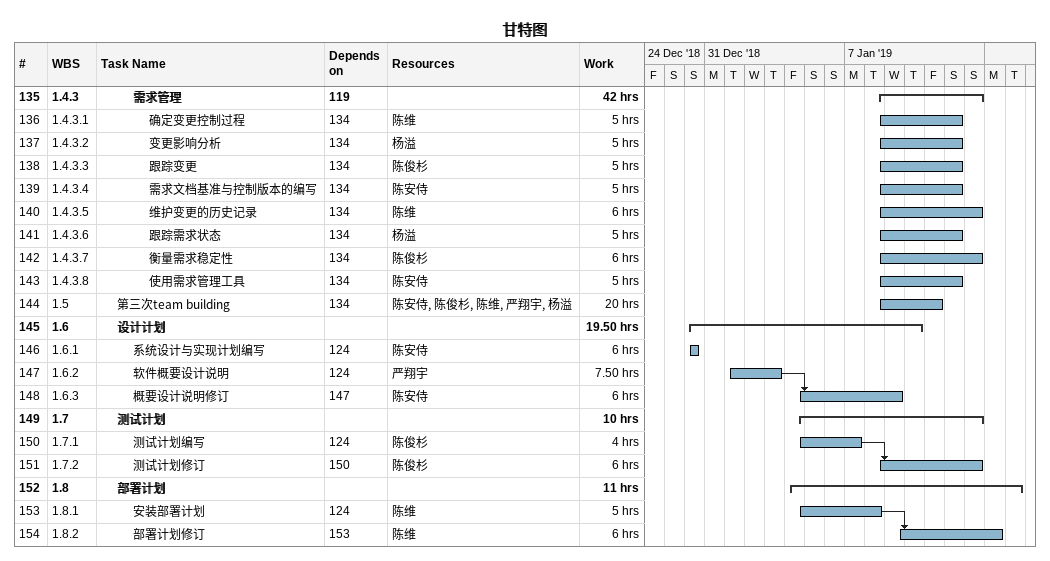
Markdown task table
甘特图

| ID | WBS | Task | Start | Finish | Predecessors | Resources | Work (h) |
|---|---|---|---|---|---|---|---|
| 135 | 1.4.3 | **需求管理** | 2019-01-08 | 2019-01-13 | 119 |  | 42 |
| 136 | 1.4.3.1 | 确定变更控制过程 | 2019-01-08 | 2019-01-12 | 134 | 陈维 | 5 |
| 137 | 1.4.3.2 | 变更影响分析 | 2019-01-08 | 2019-01-12 | 134 | 杨溢 | 5 |
| 138 | 1.4.3.3 | 跟踪变更 | 2019-01-08 | 2019-01-12 | 134 | 陈俊杉 | 5 |
| 139 | 1.4.3.4 | 需求文档基准与控制版本的编写 | 2019-01-08 | 2019-01-12 | 134 | 陈安侍 | 5 |
| 140 | 1.4.3.5 | 维护变更的历史记录 | 2019-01-08 | 2019-01-13 | 134 | 陈维 | 6 |
| 141 | 1.4.3.6 | 跟踪需求状态 | 2019-01-08 | 2019-01-12 | 134 | 杨溢 | 5 |
| 142 | 1.4.3.7 | 衡量需求稳定性 | 2019-01-08 | 2019-01-13 | 134 | 陈俊杉 | 6 |
| 143 | 1.4.3.8 | 使用需求管理工具 | 2019-01-08 | 2019-01-12 | 134 | 陈安侍 | 5 |
| 144 | 1.5 | 第三次team building | 2019-01-08 | 2019-01-11 | 134 | 陈安侍, 陈俊杉, 陈维, 严翔宇, 杨溢 | 20 |
| 145 | 1.6 | **设计计划** | 2018-12-30 | 2019-01-10 |  |  | 19.50 |
| 146 | 1.6.1 | 系统设计与实现计划编写 | 2018-12-30 | 2018-12-30 | 124 | 陈安侍 | 6 |
| 147 | 1.6.2 | 软件概要设计说明 | 2019-01-01 | 2019-01-03 | 124 | 严翔宇 | 7.50 |
| 148 | 1.6.3 | 概要设计说明修订 | 2019-01-04 | 2019-01-09 | 147 | 陈安侍 | 6 |
| 149 | 1.7 | **测试计划** | 2019-01-04 | 2019-01-13 |  |  | 10 |
| 150 | 1.7.1 | 测试计划编写 | 2019-01-04 | 2019-01-07 | 124 | 陈俊杉 | 4 |
| 151 | 1.7.2 | 测试计划修订 | 2019-01-08 | 2019-01-13 | 150 | 陈俊杉 | 6 |
| 152 | 1.8 | **部署计划** | 2019-01-04 | 2019-01-15 |  |  | 11 |
| 153 | 1.8.1 | 安装部署计划 | 2019-01-04 | 2019-01-08 | 124 | 陈维 | 5 |
| 154 | 1.8.2 | 部署计划修订 | 2019-01-09 | 2019-01-14 | 153 | 陈维 | 6 |
